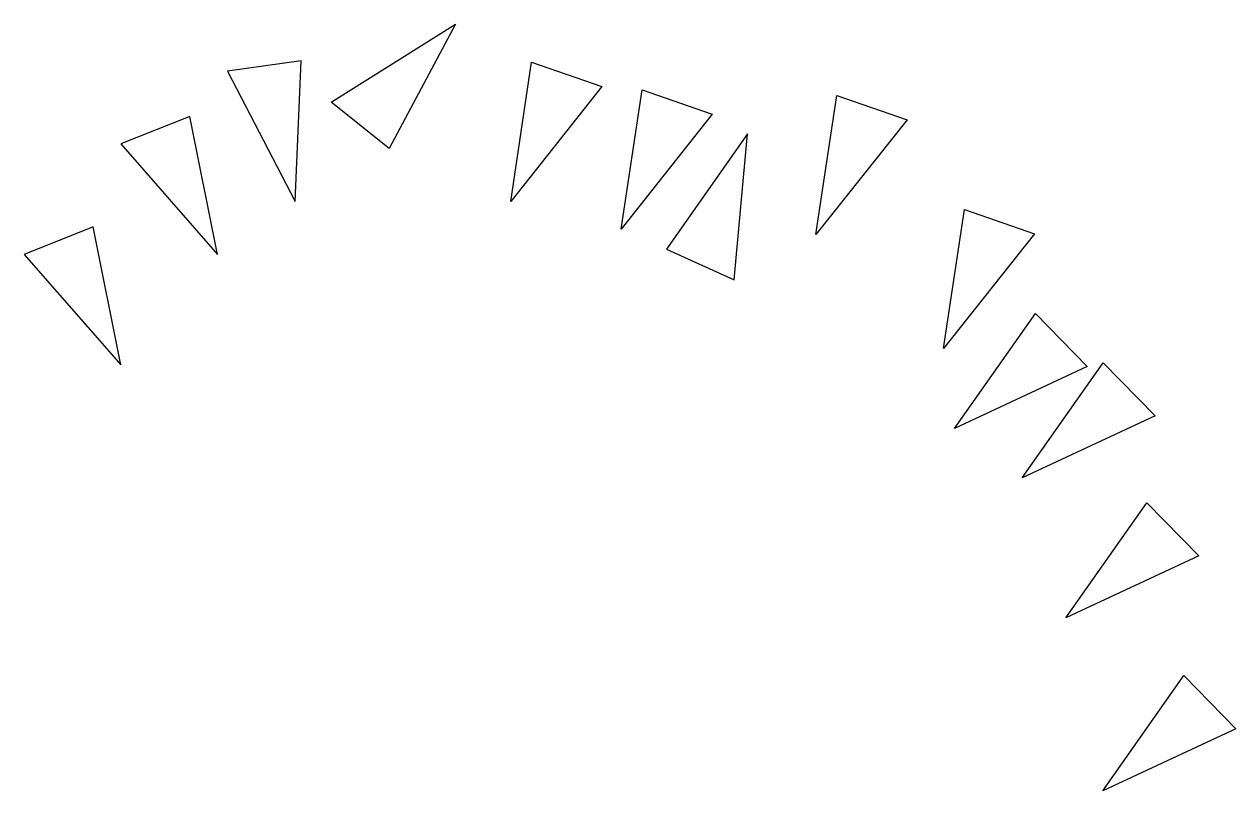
# Model space of a CAD drawing. Header units: millimetres. Extents: x -0.228 to 0.271, y -0.093 to 0.222.
import ezdxf

# ---------------------------------------------------------------- set-up
doc = ezdxf.new("R2010")
doc.units = ezdxf.units.MM

msp = doc.modelspace()

# ---------------------------------------------------------------- linework, layer by layer
for points in [[(-0.10165, 0.19024), (-0.05051, 0.22229), (-0.07775, 0.17119)], [(-0.14425, 0.20295), (-0.11648, 0.14937), (-0.11399, 0.20722)], [(0.00974, 0.19667), (-0.02778, 0.1494), (-0.01915, 0.20666)], [(0.05515, 0.18531), (0.01762, 0.13804), (0.02626, 0.1953)], [(0.13531, 0.18302), (0.09778, 0.13576), (0.10642, 0.19302)], [(-0.18821, 0.17303), (-0.14848, 0.1276), (-0.15984, 0.18439)], [(0.06416, 0.11709), (0.06962, 0.1772), (0.03636, 0.12979)], [(0.1878, 0.13614), (0.15028, 0.08888), (0.15892, 0.14614)], [(-0.22794, 0.1276), (-0.18821, 0.08217), (-0.19957, 0.13896)], [(0.20948, 0.08151), (0.15478, 0.05603), (0.18812, 0.10337)], [(0.2374, 0.0612), (0.18269, 0.03571), (0.21603, 0.08306)], [(0.25537, 0.00359), (0.20066, -0.0219), (0.234, 0.02545)], [(0.27057, -0.06751), (0.21587, -0.093), (0.24921, -0.04565)]]:
    msp.add_lwpolyline(points, close=True)

doc.saveas('drawing.dxf')
